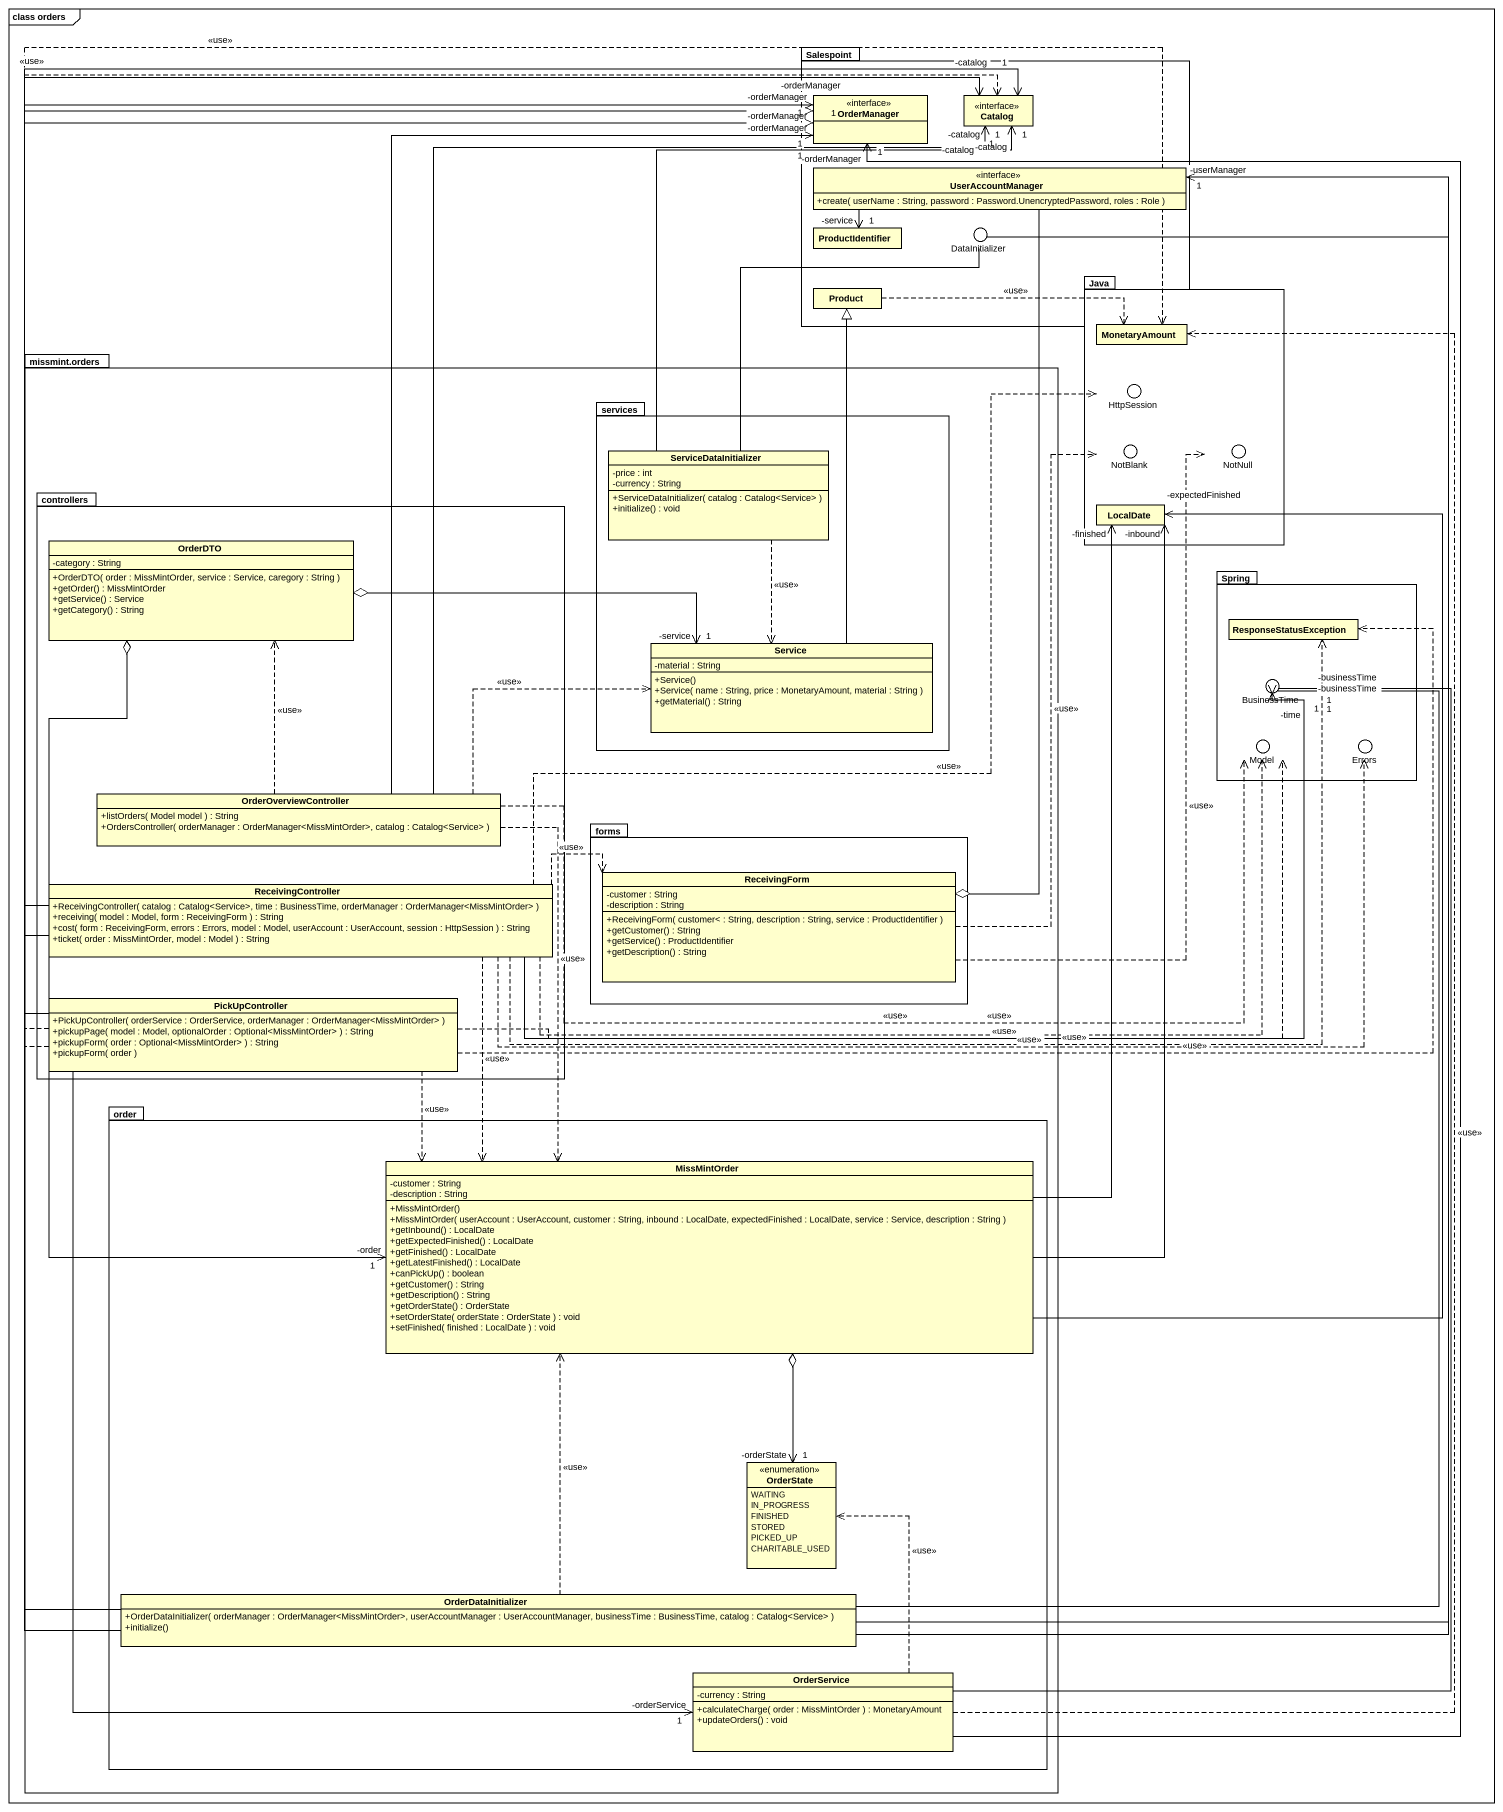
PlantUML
@startuml
mainframe class orders
allowmixing
hide circle
hide empty members
skinparam classAttributeIconSize 0
package Salespoint {
  interface OrderManager
  interface Catalog
  interface UserAccountManager {
    +create( userName : String, password : Password.UnencryptedPassword, roles : Role )
  }
  class ProductIdentifier
  class Product
}
() DataInitializer
package Java {
  class MonetaryAmount
  class LocalDate
}
package "missmint.orders" as missmint_orders {
  package services {
    class ServiceDataInitializer {
      -price : int
      -currency : String
      +ServiceDataInitializer( catalog : Catalog<Service> )
      +initialize() : void
    }
    class Service {
      -material : String
      +Service()
      +Service( name : String, price : MonetaryAmount, material : String )
      +getMaterial() : String
    }
  }
  package controllers {
    class OrderDTO {
      -category : String
      +OrderDTO( order : MissMintOrder, service : Service, caregory : String )
      +getOrder() : MissMintOrder
      +getService() : Service
      +getCategory() : String
    }
    class OrderOverviewController {
      +listOrders( Model model ) : String
      +OrdersController( orderManager : OrderManager<MissMintOrder>, catalog : Catalog<Service> )
    }
    class ReceivingController {
      +ReceivingController( catalog : Catalog<Service>, time : BusinessTime, orderManager : OrderManager<MissMintOrder> )
      +receiving( model : Model, form : ReceivingForm ) : String
      +cost( form : ReceivingForm, errors : Errors, model : Model, userAccount : UserAccount, session : HttpSession ) : String
      +ticket( order : MissMintOrder, model : Model ) : String
    }
    class PickUpController {
      +PickUpController( orderService : OrderService, orderManager : OrderManager<MissMintOrder> )
      +pickupPage( model : Model, optionalOrder : Optional<MissMintOrder> ) : String
      +pickupForm( order : Optional<MissMintOrder> ) : String
      +pickupForm( order )
    }
  }
  package forms {
    class ReceivingForm {
      -customer : String
      -description : String
      +ReceivingForm( customer< : String, description : String, service : ProductIdentifier )
      +getCustomer() : String
      +getService() : ProductIdentifier
      +getDescription() : String
    }
  }
  package order {
    class MissMintOrder {
      -customer : String
      -description : String
      +MissMintOrder()
      +MissMintOrder( userAccount : UserAccount, customer : String, inbound : LocalDate, expectedFinished : LocalDate, service : Service, description : String )
      +getInbound() : LocalDate
      +getExpectedFinished() : LocalDate
      +getFinished() : LocalDate
      +getLatestFinished() : LocalDate
      +canPickUp() : boolean
      +getCustomer() : String
      +getDescription() : String
      +getOrderState() : OrderState
      +setOrderState( orderState : OrderState ) : void
      +setFinished( finished : LocalDate ) : void
    }
    enum OrderState {
      WAITING
      IN_PROGRESS
      FINISHED
      STORED
      PICKED_UP
      CHARITABLE_USED
    }
    class OrderDataInitializer {
      +OrderDataInitializer( orderManager : OrderManager<MissMintOrder>, userAccountManager : UserAccountManager, businessTime : BusinessTime, catalog : Catalog<Service> )
      +initialize()
    }
    class OrderService {
      -currency : String
      +calculateCharge( order : MissMintOrder ) : MonetaryAmount
      +updateOrders() : void
    }
  }
}
() HttpSession
() NotBlank
() NotNull
package Spring {
  class ResponseStatusException
}
() BusinessTime
() Model
() Errors
Salespoint -- DataInitializer
Java -left- HttpSession
Java -- NotBlank
Java -- NotNull
Spring -left- BusinessTime
Spring -- Model
Spring -- Errors
Product .right.> MonetaryAmount : <<use>>
ServiceDataInitializer -up-> "-catalog\n1" Catalog
ServiceDataInitializer -up- DataInitializer
ServiceDataInitializer ..> Service : <<use>>
OrderDTO o-right-> "-service\n1" Service
OrderDTO o--> "-order\n1" MissMintOrder
Service -up-|> Product
OrderOverviewController -up-> "-orderManager\n1" OrderManager
OrderOverviewController -up-> "-catalog\n1" Catalog
OrderOverviewController .up.> OrderDTO : <<use>>
OrderOverviewController .right.> Service : <<use>>
OrderOverviewController .right.> Model : <<use>>
OrderOverviewController ..> MissMintOrder : <<use>>
ReceivingForm o-up-> "-service\n1" ProductIdentifier
ReceivingForm .up.> NotBlank : <<use>>
ReceivingForm .up.> NotNull : <<use>>
ReceivingController -up-> "-orderManager\n1" OrderManager
ReceivingController -up-> "-catalog\n1" Catalog
ReceivingController .up.> HttpSession : <<use>>
ReceivingController .right.> ResponseStatusException : <<use>>
ReceivingController -right-> "-time\n1" BusinessTime
ReceivingController .right.> Model : <<use>>
ReceivingController .right.> Errors : <<use>>
ReceivingController .right.> ReceivingForm : <<use>>
ReceivingController ..> MissMintOrder : <<use>>
PickUpController -up-> "-orderManager\n1" OrderManager
PickUpController .up.> Catalog : <<use>>
PickUpController .up.> MonetaryAmount : <<use>>
PickUpController .right.> ResponseStatusException : <<use>>
PickUpController .right.> Model : <<use>>
PickUpController .right.> MissMintOrder : <<use>>
PickUpController --> "-orderService\n1" OrderService
MissMintOrder -up-> "-inbound" LocalDate
MissMintOrder -up-> "-expectedFinished" LocalDate
MissMintOrder -up-> "-finished" LocalDate
MissMintOrder o--> "-orderState\n1" OrderState
OrderDataInitializer -up-> "-orderManager\n1" OrderManager
OrderDataInitializer -up-> "-catalog\n1" Catalog
OrderDataInitializer -up-> "-userManager\n1" UserAccountManager
OrderDataInitializer -up- DataInitializer
OrderDataInitializer -up-> "-businessTime\n1" BusinessTime
OrderDataInitializer .up.> MissMintOrder : <<use>>
OrderService -up-> "-orderManager\n1" OrderManager
OrderService .up.> MonetaryAmount : <<use>>
OrderService -up-> "-businessTime\n1" BusinessTime
OrderService .up.> OrderState : <<use>>
@enduml
